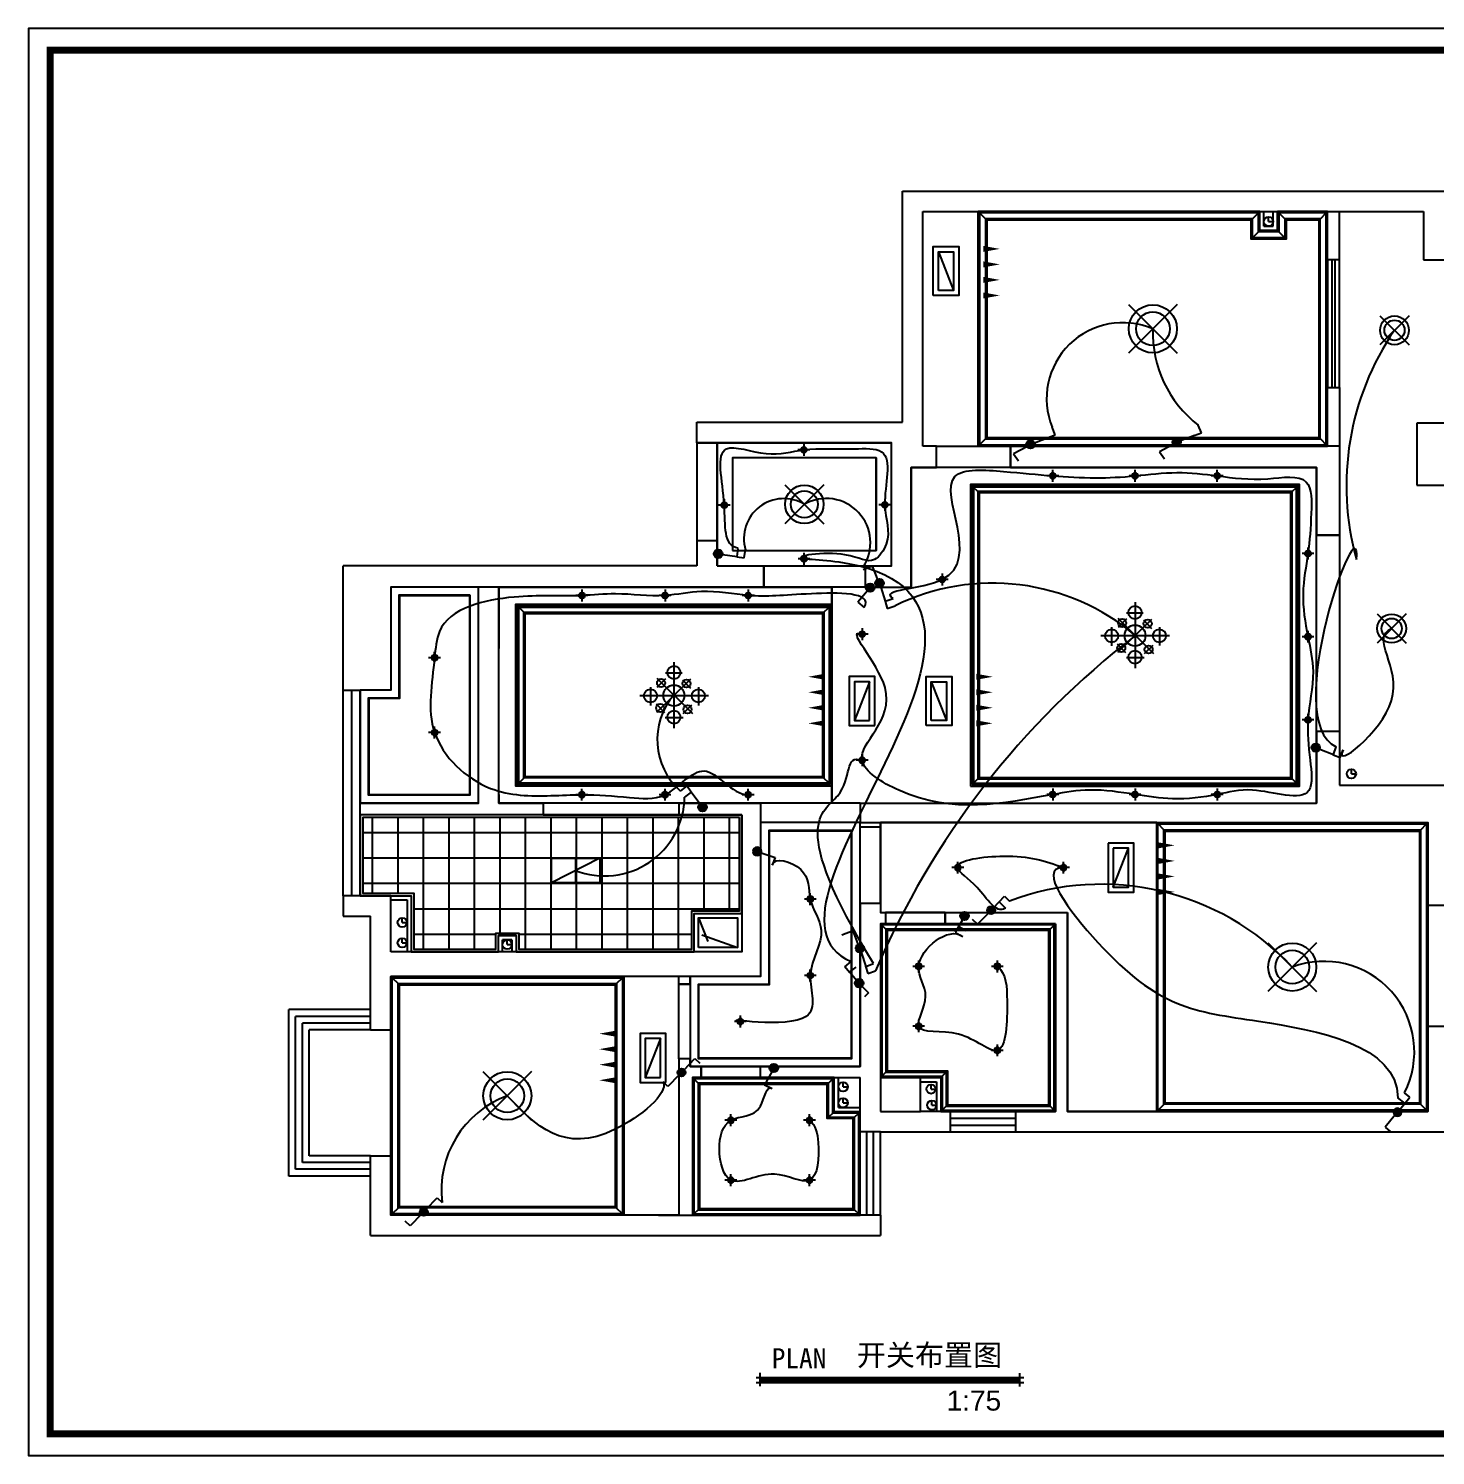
# Model space of a CAD drawing. Header units: millimetres. Extents: x -1705246 to 222838, y -3231245 to 126310.
# Drawn here: x 4027 to 20579, y -45987 to -29196 of the extents above; entities that cross this region are included whole.
import ezdxf

# ---------------------------------------------------------------- set-up
doc = ezdxf.new("R2010")
doc.units = ezdxf.units.MM
for name, color, linetype in [('2', 2, 'Continuous'), ('250', 250, 'Continuous'), ('5', 5, 'Continuous'), ('IFF_FURN', 30, 'Continuous'), ('LIGHT', 2, 'Continuous'), ('中', 33, 'Continuous'), ('天花', 2, 'Continuous'), ('家具内线', 8, 'Continuous'), ('家具外线', 1, 'Continuous')]:
    doc.layers.add(name, color=color, linetype=linetype)
doc.layers.add('灯具', color=61, linetype='Continuous', lineweight=25)
doc.styles.get("Standard").update_dxf_attribs({"font": ''})
doc.styles.get('Standard').set_extended_font_data('SimSun')

# ---------------------------------------------------------------- blocks, each defined once
blk = doc.blocks.new('A$C54AD448D')
blk.add_lwpolyline([(-240, 15583), (-22136, 15583), (-22136, 240), (-240, 240)], close=True)
at = {"layer": 'IFF_FURN'}
blk.add_lwpolyline([(0, 15823), (-22376, 15823), (-22376, 0), (0, 0)], close=True, dxfattribs=at)
at = {"layer": 'IFF_FURN', "color": 8, "const_width": 79.9}
blk.add_lwpolyline([(-22136, 15583), (-22136, 240), (-240, 240), (-240, 15583), (-22136, 15583)], dxfattribs=at)
blk = doc.blocks.new('A$C650D4CB0')
at = {"layer": '灯具', "color": 4}
for points in [[(44, 500, 0, 0, 0), (44, 0, 0, 88.5, 0), (44, 243, 88.5, 88.5, 0)], [(273, 500, 0, 0, 0), (273, 0, 0, 88.5, 0), (273, 243, 88.5, 88.5, 0)], [(501, 500, 0, 0, 0), (501, 0, 0, 88.5, 0), (501, 243, 88.5, 88.5, 0)], [(729, 500, 0, 0, 0), (729, 0, 0, 88.5, 0), (729, 243, 88.5, 88.5, 0)]]:
    blk.add_lwpolyline(points, format="xyseb", dxfattribs=at)
blk = doc.blocks.new('gb')
at = {"layer": '250', "color": 1}
blk.add_line((-133691, -772030), (-133841, -772410), dxfattribs=at)
for points in [[(-133641, -772460), (-133641, -771980), (-133891, -771980), (-133891, -772460)], [(-133691, -772410), (-133691, -772030), (-133841, -772030), (-133841, -772410)]]:
    blk.add_lwpolyline(points, close=True, dxfattribs=at)
blk = doc.blocks.new('efd')
at = {"layer": '家具内线'}
for p, q in [((-22696, -712304), (-22696, -712950)), ((-22864, -712460), (-22515, -712806)), ((-22779, -712408), (-22616, -712408)), ((-22926, -712548), (-22926, -712730)), ((-22534, -712472), (-22868, -712796)), ((-22780, -712468), (-22862, -712551)), ((-22613, -712477), (-22533, -712560)), ((-22455, -712548), (-22455, -712728)), ((-23030, -712631), (-22357, -712631)), ((-22871, -712711), (-22788, -712796)), ((-22604, -712807), (-22519, -712724)), ((-22781, -712846), (-22606, -712846))]:
    blk.add_line(p, q, dxfattribs=at)
at = {"layer": '家具外线'}
for centre, radius in [((-22696, -712405), 64.5), ((-22925, -712634), 64.5), ((-22822, -712508), 39.8), ((-22696, -712631), 103), ((-22572, -712514), 39.8), ((-22457, -712634), 64.5), ((-22831, -712753), 39.8), ((-22563, -712767), 39.8), ((-22696, -712843), 64.5)]:
    blk.add_circle(centre, radius, dxfattribs=at)
blk = doc.blocks.new('adsdw33434')
at = {"layer": '天花', "color": 1}
for p, q in [((-382, 382), (382, -382)), ((382, 382), (-382, -382))]:
    blk.add_line(p, q, dxfattribs=at)
for radius in [377, 264]:
    blk.add_circle((0, 0), radius, dxfattribs=at)
blk = doc.blocks.new('KHBB')
at = {"color": 1}
blk.add_circle((132665, -152294), 35, dxfattribs=at)
at = {"layer": 'LIGHT', "color": 1, "linetype": 'Continuous'}
for p, q in [((132765, -152294), (132565, -152294)), ((132665, -152194), (132665, -152394))]:
    blk.add_line(p, q, dxfattribs=at)
at = {"layer": 'LIGHT', "linetype": 'Continuous'}
blk.add_circle((132665, -152294), 50, dxfattribs=at)
blk = doc.blocks.new('A$C673F7280')
at = {"layer": '中', "linetype": 'Continuous'}
blk.add_hatch(color=256, dxfattribs=at).paths.add_polyline_path([(337, 50, 1), (237, 50, 1)])
for p, q in [((68, 270), (0, 200)), ((128, 207), (61, 136)), ((130, 207), (68, 270)), ((251, 84), (128, 207))]:
    blk.add_line(p, q, dxfattribs=at)
blk.add_circle((287, 50), 50, dxfattribs=at)
blk = doc.blocks.new('A$C6D176DAC')
at = {"layer": '中', "linetype": 'Continuous'}
blk.add_hatch(color=256, dxfattribs=at).paths.add_polyline_path([(267, 50, 1), (167, 50, 1)])
for p, q in [((74, 222), (0, 157)), ((185, 88), (74, 222))]:
    blk.add_line(p, q, dxfattribs=at)
blk.add_circle((217, 50), 50, dxfattribs=at)
blk = doc.blocks.new('A$C6AFD6C38')
at = {"layer": '中'}
blk.add_hatch(color=256, dxfattribs=at).paths.add_polyline_path([(170, 165, 1), (263, 165, 1)])
at = {"layer": '中', "linetype": 'Continuous'}
for p, q in [((247, 196), (376, 330)), ((376, 330), (433, 274)), ((58, 0), (0, 55)), ((189, 137), (58, 0))]:
    blk.add_line(p, q, dxfattribs=at)
at = {"layer": '中'}
blk.add_circle((217, 165), 46.6, dxfattribs=at)

msp = doc.modelspace()

# ---------------------------------------------------------------- hatches: boundary and pattern name
at = {"layer": '250'}
h = msp.add_hatch(dxfattribs=at)
h.set_pattern_fill('_USER', color=251, scale=300, style=0, double=1, pattern_type=0)
h.set_pattern_definition([(0, (10174.9, -39254.66), (0, 300), []), (90, (10174.9, -39254.66), (-300, 2e-14), [])])
h.paths.add_polyline_path([(12389.9, -38479.7), (11679.9, -38479.7), (10079.9, -38479.7), (7959.9, -38479.7), (7959.9, -39369.7), (8289.9, -39369.7), (8559.9, -39369.7), (8559.9, -40029.7), (9319.9, -40029.7), (9524.9, -40029.7), (9524.9, -39839.7), (9794.9, -39839.7), (9794.9, -40029.7), (11829.9, -40029.7), (11829.9, -39579.7), (12389.9, -39579.7)])
at = {"layer": '中', "linetype": 'Continuous'}
for points in [[(15795.1, -34135, 1), (15835.9, -34043.6, 1)], [(17514.9, -34109.7, 1), (17555.6, -34018.3, 1)], [(13748.6, -40428.6, 1), (13848.6, -40428.6, 1)]]:
    msp.add_hatch(color=256, dxfattribs=at).paths.add_polyline_path(points)

# ---------------------------------------------------------------- linework, layer by layer
for p, q in [((13727.6, -39815.2), (13594.9, -39863.1)), ((13824.4, -40062.8), (13727.6, -39815.2))]:
    msp.add_line(p, q)
at = {"layer": '250', "color": 0}
for p, q in [((14309.9, -33829.7), (14309.9, -31109.7)), ((14309.9, -31109.7), (20999.9, -31109.7)), ((14549.9, -34109.7), (14549.9, -31349.7)), ((14549.9, -31349.7), (20439.9, -31349.7)), ((19309.9, -31919.7), (19309.9, -31349.7)), ((19449.9, -31919.7), (19449.9, -31349.7)), ((20439.9, -31349.7), (20439.9, -31919.7)), ((18616.5, -31468.5), (18616.5, -31413.5)), ((18616.5, -31468.5), (18616.5, -31413.5)), ((18616.5, -31468.5), (18671.5, -31468.5)), ((18616.5, -31468.5), (18671.5, -31468.5)), ((20439.9, -31919.7), (20779.9, -31919.7)), ((19309.9, -34109.7), (19309.9, -33419.9)), ((19449.9, -33419.9), (19449.9, -35159.7)), ((11889.9, -33829.7), (14309.9, -33829.7)), ((11889.9, -34069.7), (11889.9, -33829.7)), ((20779.9, -33839.7), (20359.9, -33839.7)), ((20359.9, -33839.7), (20359.9, -34569.7)), ((11889.9, -34069.7), (12129.9, -34069.7)), ((12129.9, -34069.7), (14179.9, -34069.7)), ((14709.9, -34109.7), (14549.9, -34109.7)), ((14709.9, -34359.7), (14709.9, -34109.7)), ((15579.9, -34359.7), (15579.9, -34109.7)), ((19449.9, -34109.7), (19449.9, -35159.7)), ((14409.9, -34359.7), (14709.9, -34359.7)), ((19179.9, -34359.7), (19179.9, -35159.7)), ((20359.9, -34569.7), (20779.9, -34569.7)), ((11889.9, -35219.7), (12129.9, -35219.7)), ((11889.9, -35219.7), (11889.9, -35519.7)), ((12129.9, -35519.7), (12129.9, -35219.7)), ((19449.9, -35159.7), (19179.9, -35159.7)), ((7729.9, -36979.7), (7729.9, -35519.7)), ((11889.9, -35519.7), (7729.9, -35519.7)), ((12129.9, -35519.7), (12679.9, -35519.7)), ((8289.9, -35769.7), (8289.9, -36979.7)), ((7729.9, -36979.7), (7929.9, -36979.7)), ((8289.9, -36979.7), (7929.9, -36979.7)), ((19449.9, -37469.7), (19179.9, -37469.7)), ((19179.9, -37469.7), (19179.9, -38309.7)), ((19449.9, -37469.7), (19449.9, -38099.7)), ((19589.9, -37964.7), (19589.9, -37909.7)), ((19449.9, -38099.7), (20779.9, -38099.7)), ((19589.9, -37964.7), (19644.9, -37964.7)), ((20489.9, -39509.7), (20489.9, -38539.7)), ((7929.9, -39399.7), (7729.9, -39399.7)), ((7729.9, -39399.7), (7729.9, -39639.7)), ((8289.9, -39399.7), (7929.9, -39399.7)), ((8289.9, -40059.7), (8289.9, -39399.7)), ((8289.9, -39399.7), (8529.9, -39399.7)), ((8289.9, -39449.7), (8479.9, -39449.7)), ((8479.9, -39449.7), (8479.9, -40059.7)), ((8529.9, -39399.7), (8529.9, -40059.7)), ((20489.9, -39509.7), (20709.9, -39509.7)), ((7729.9, -39639.7), (8049.9, -39639.7)), ((8049.9, -40979.7), (8049.9, -39639.7)), ((8424.9, -39714.7), (8424.9, -39659.7)), ((8424.9, -39714.7), (8479.9, -39714.7)), ((8424.9, -39954.7), (8424.9, -39899.7)), ((8424.9, -39954.7), (8479.9, -39954.7)), ((9554.9, -40059.7), (9554.9, -39869.7)), ((9319.9, -40059.7), (8289.9, -40059.7)), ((8289.9, -40979.7), (8289.9, -40349.7)), ((20489.9, -41939.7), (20489.9, -40939.7)), ((20709.9, -40939.7), (20489.9, -40939.7)), ((8049.9, -40979.7), (8289.9, -40979.7)), ((8049.9, -43399.7), (8049.9, -42459.7)), ((8049.9, -42459.7), (8289.9, -42459.7)), ((8289.9, -43159.7), (8289.9, -42459.7)), ((11679.9, -43159.7), (8289.9, -43159.7)), ((11439.9, -43159.7), (13809.9, -43159.7)), ((14049.9, -43159.7), (13809.9, -43159.7)), ((14049.9, -43159.7), (14049.9, -43399.7)), ((8049.9, -43399.7), (14049.9, -43399.7))]:
    msp.add_line(p, q, dxfattribs=at)
at = {"layer": '250', "color": 2}
for p, q in [((15199.9, -34109.7), (15199.9, -31349.7)), ((19449.9, -31919.7), (19309.9, -31919.7)), ((19359.9, -31919.7), (19359.9, -33419.9)), ((19399.9, -33419.9), (19399.9, -31919.7)), ((7729.9, -39399.7), (7729.9, -36979.7)), ((7929.9, -39399.7), (7929.9, -36979.7)), ((8049.9, -40739.7), (7089.9, -40739.7)), ((7089.9, -42699.7), (7089.9, -40739.7)), ((8049.9, -40819.7), (7169.9, -40819.7)), ((7169.9, -42619.7), (7169.9, -40819.7)), ((8049.9, -40899.7), (7249.9, -40899.7)), ((7249.9, -42539.7), (7249.9, -40899.7)), ((8049.9, -40979.7), (7329.9, -40979.7)), ((7329.9, -42459.7), (7329.9, -40979.7)), ((8049.9, -42459.7), (7329.9, -42459.7)), ((8049.9, -42619.7), (7169.9, -42619.7)), ((8049.9, -42539.7), (7249.9, -42539.7)), ((8049.9, -42699.7), (7089.9, -42699.7))]:
    msp.add_line(p, q, dxfattribs=at)
at = {"layer": '250', "color": 251}
for p, q in [((15299.9, -31449.7), (15199.9, -31349.7)), ((18411.5, -31449.7), (18511.5, -31349.7)), ((18821.5, -31449.7), (18721.5, -31349.7)), ((19209.9, -31449.7), (19309.9, -31349.7)), ((18511.5, -31573.5), (18411.5, -31673.5)), ((18721.5, -31573.5), (18821.5, -31673.5)), ((14179.9, -35519.7), (14179.9, -34069.7)), ((15199.9, -34109.7), (15299.9, -34009.7)), ((19209.9, -34009.7), (19309.9, -34109.7)), ((13999.9, -34249.7), (13999.9, -35339.7)), ((19449.9, -34109.7), (15579.9, -34109.7)), ((14409.9, -35769.7), (14409.9, -34359.7)), ((14409.9, -35769.7), (14409.9, -34359.7)), ((15579.9, -34359.7), (19179.9, -34359.7)), ((15209.9, -34659.7), (15129.9, -34579.7)), ((18879.9, -34659.7), (18959.9, -34579.7)), ((12679.9, -35519.7), (12679.9, -35769.7)), ((13869.9, -35519.7), (13869.9, -35769.7)), ((13869.9, -35519.7), (14179.9, -35519.7)), ((9559.9, -35769.7), (8289.9, -35769.7)), ((9319.9, -38209.7), (9319.9, -35769.7)), ((12679.9, -35769.7), (9559.9, -35769.7)), ((9559.9, -35769.7), (9559.9, -36489.7)), ((13479.9, -38309.7), (13479.9, -35769.7)), ((13869.9, -35769.7), (14409.9, -35769.7)), ((9759.9, -38109.7), (9759.9, -35969.7)), ((9759.9, -35969.7), (13479.9, -35969.7)), ((9869.9, -36079.7), (9789.9, -35999.7)), ((13369.9, -36079.7), (13449.9, -35999.7)), ((13479.9, -38109.7), (9759.9, -38109.7)), ((9794.9, -38074.7), (9789.9, -38079.7)), ((9869.9, -37999.7), (9794.9, -38074.7)), ((13369.9, -37999.7), (13449.9, -38079.7)), ((15209.9, -38009.7), (15129.9, -38089.7)), ((18879.9, -38009.7), (18959.9, -38089.7)), ((9559.9, -38209.7), (9559.9, -38309.7)), ((9319.9, -38309.7), (7929.9, -38309.7)), ((9559.9, -38309.7), (10079.9, -38309.7)), ((10079.9, -38309.7), (10079.9, -38449.7)), ((11679.9, -38309.7), (11679.9, -38449.7)), ((11679.9, -38309.7), (12639.9, -38309.7)), ((12639.9, -38309.7), (12639.9, -40349.7)), ((13809.9, -38309.7), (12639.9, -38309.7)), ((13809.9, -38309.7), (19179.9, -38309.7)), ((13809.9, -38309.7), (13809.9, -38539.7)), ((10079.9, -38449.7), (7929.9, -38449.7)), ((10079.9, -38449.7), (11679.9, -38449.7)), ((11679.9, -38449.7), (12419.9, -38449.7)), ((12419.9, -38449.7), (12419.9, -40059.7)), ((13809.9, -38539.7), (12639.9, -38539.7)), ((13809.9, -38539.7), (20489.9, -38539.7)), ((13809.9, -38589.7), (13809.9, -38539.7)), ((13809.9, -38589.7), (14049.9, -38589.7)), ((13809.9, -39489.7), (13809.9, -38589.7)), ((14049.9, -38589.7), (14049.9, -38539.7)), ((14049.9, -39489.7), (14049.9, -38589.7)), ((17299.9, -41939.7), (17299.9, -38539.7)), ((17399.9, -38639.7), (17299.9, -38539.7)), ((20389.9, -38639.7), (20489.9, -38539.7)), ((11859.9, -40059.7), (11859.9, -39609.7)), ((11859.9, -39609.7), (12419.9, -39609.7)), ((13809.9, -39489.7), (14049.9, -39489.7)), ((13809.9, -39489.7), (13809.9, -41409.7)), ((14049.9, -39489.7), (14049.9, -39599.7)), ((14049.9, -39599.7), (14109.9, -39599.7)), ((14109.9, -39599.7), (14109.9, -39729.7)), ((14809.9, -39599.7), (15429.9, -39599.7)), ((14809.9, -39599.7), (14809.9, -39729.7)), ((15429.9, -39599.7), (16249.9, -39599.7)), ((16249.9, -39599.7), (16249.9, -41939.7)), ((20489.9, -39509.7), (20489.9, -40939.7)), ((11909.9, -39659.7), (12019.5, -39939.8)), ((14049.9, -39729.7), (14049.9, -41939.7)), ((14049.9, -39729.7), (14109.9, -39729.7)), ((14129.9, -39809.7), (14049.9, -39729.7)), ((15429.9, -39729.7), (14809.9, -39729.7)), ((15429.9, -39729.7), (16109.9, -39729.7)), ((16029.9, -39809.7), (16109.9, -39729.7)), ((16109.9, -39729.7), (16109.9, -41939.7)), ((9764.9, -39869.7), (9554.9, -39869.7)), ((9714.9, -39919.7), (9604.9, -39919.7)), ((9604.9, -40059.7), (9604.9, -39919.7)), ((9659.9, -39974.7), (9659.9, -39919.7)), ((9714.9, -39919.7), (9714.9, -40059.7)), ((9764.9, -39869.7), (9764.9, -40059.7)), ((11949.9, -39859.7), (12369.9, -40009.7)), ((12419.9, -40059.7), (9319.9, -40059.7)), ((9659.9, -39974.7), (9714.9, -39974.7)), ((12639.9, -40349.7), (8289.9, -40349.7)), ((8289.9, -40349.7), (8389.9, -40449.7)), ((10929.9, -40449.7), (11029.9, -40349.7)), ((11029.9, -40349.7), (11029.9, -43159.7)), ((11679.9, -40439.7), (11679.9, -40349.7)), ((11809.9, -40439.7), (11679.9, -40439.7)), ((11809.9, -40439.7), (11809.9, -40349.7)), ((8289.9, -42459.7), (8289.9, -40979.7)), ((11679.9, -41319.7), (11679.9, -43159.7)), ((11809.9, -41409.7), (11809.9, -41319.7)), ((11939.9, -41409.7), (11809.9, -41409.7)), ((11939.9, -41539.7), (11939.9, -41409.7)), ((13809.9, -41409.7), (12639.9, -41409.7)), ((12639.9, -41539.7), (12639.9, -41409.7)), ((14129.9, -41459.7), (14049.9, -41539.7)), ((14759.9, -41539.7), (14839.9, -41459.7)), ((11939.9, -41539.7), (11839.9, -41539.7)), ((11839.9, -41539.7), (11839.9, -43159.7)), ((11919.9, -41619.7), (11839.9, -41539.7)), ((12639.9, -41539.7), (13809.9, -41539.7)), ((13424.8, -41619.7), (13504.8, -41539.7)), ((13504.8, -41943.4), (13504.8, -41539.7)), ((13554.8, -41893.4), (13554.8, -41539.7)), ((13609.8, -41648.4), (13609.8, -41593.4)), ((13809.9, -42179.7), (13809.9, -41539.7)), ((14519.9, -41539.7), (14049.9, -41539.7)), ((14519.9, -41939.7), (14519.9, -41539.7)), ((14519.9, -41539.7), (14759.9, -41539.7)), ((14519.9, -41589.7), (14709.9, -41589.7)), ((14644.9, -41674.7), (14644.9, -41619.7)), ((14709.9, -41589.7), (14709.9, -41939.7)), ((14759.9, -41539.7), (14759.9, -41939.7)), ((13609.8, -41648.4), (13664.8, -41648.4)), ((13609.8, -41838.4), (13609.8, -41783.4)), ((14644.9, -41674.7), (14699.9, -41674.7)), ((13504.8, -41943.4), (13424.8, -42023.4)), ((13504.8, -41943.4), (13809.9, -41943.4)), ((13554.8, -41893.4), (13809.9, -41893.4)), ((13609.8, -41838.4), (13664.8, -41838.4)), ((13729.9, -42023.4), (13809.9, -41943.4)), ((14049.9, -41939.7), (14519.9, -41939.7)), ((14869.9, -41939.7), (14519.9, -41939.7)), ((14654.9, -41864.7), (14654.9, -41809.7)), ((14654.9, -41864.7), (14709.9, -41864.7)), ((14839.9, -41859.7), (14759.9, -41939.7)), ((14869.9, -41939.7), (14869.9, -42179.7)), ((14869.9, -41939.7), (15639.9, -41939.7)), ((16109.9, -41939.7), (15639.9, -41939.7)), ((15639.9, -41939.7), (15639.9, -42179.7)), ((16029.9, -41859.7), (16109.9, -41939.7)), ((16249.9, -41939.7), (20489.9, -41939.7)), ((17399.9, -41839.7), (17299.9, -41939.7)), ((20389.9, -41839.7), (20489.9, -41939.7)), ((14869.9, -42019.7), (15639.9, -42019.7)), ((14869.9, -42099.7), (15639.9, -42099.7)), ((13809.9, -43159.7), (13809.9, -42179.7)), ((14049.9, -42179.7), (13809.9, -42179.7)), ((13889.9, -43159.7), (13889.9, -42179.7)), ((13969.9, -43159.7), (13969.9, -42179.7)), ((14049.9, -43159.7), (14049.9, -42179.7)), ((14049.9, -42179.7), (14869.9, -42179.7)), ((14869.9, -42179.7), (15639.9, -42179.7)), ((15639.9, -42179.7), (20979.9, -42179.7)), ((8389.9, -43059.7), (8289.9, -43159.7)), ((11029.9, -43159.7), (10929.9, -43059.7)), ((11919.9, -43079.7), (11839.9, -43159.7)), ((13729.9, -43079.7), (13809.9, -43159.7))]:
    msp.add_line(p, q, dxfattribs=at)
at = {"layer": '250', "color": 1}
for p, q in [((18511.5, -31573.5), (18511.5, -31349.7)), ((18561.5, -31523.5), (18561.5, -31349.7)), ((18671.5, -31523.5), (18671.5, -31349.7)), ((18721.5, -31573.5), (18721.5, -31349.7)), ((18561.5, -31523.5), (18671.5, -31523.5)), ((18511.5, -31573.5), (18721.5, -31573.5)), ((19309.9, -31919.7), (19309.9, -33419.9)), ((19449.9, -33419.9), (19449.9, -31919.7)), ((19309.9, -33419.9), (19449.9, -33419.9)), ((15861.7, -34070.2), (15614.6, -34201)), ((17581.5, -34044.9), (17334.4, -34175.7)), ((15614.6, -34201), (15673.6, -34283.5)), ((17334.4, -34175.7), (17393.4, -34258.2)), ((19179.9, -38309.7), (19179.9, -34359.7)), ((13958, -35522.1), (13844.8, -35566.4)), ((14054.9, -35769.7), (13958, -35522.1)), ((10749.1, -38958), (10179, -39249.6)), ((15445.7, -39474.2), (15519.6, -39546.2)), ((14970.8, -39762.2), (15057.4, -39809.7)), ((20217.8, -41843.1), (20137.8, -41778))]:
    msp.add_line(p, q, dxfattribs=at)
at = {"layer": '250', "color": 251}
for points in [[(19309.9, -33419.9), (19309.9, -31919.7), (19309.9, -31349.7), (18721.5, -31349.7), (18721.5, -31573.5), (18511.5, -31573.5), (18511.5, -31349.7), (15199.9, -31349.7), (15199.9, -34109.7), (15579.9, -34109.7), (19309.9, -34109.7)], [(19299.9, -33419.9), (19299.9, -31919.7), (19299.9, -31359.7), (18731.5, -31359.7), (18731.5, -31583.5), (18501.5, -31583.5), (18501.5, -31359.7), (15209.9, -31359.7), (15209.9, -34099.7), (15579.9, -34099.7), (19299.9, -34099.7)], [(19294.9, -33419.9), (19294.9, -31919.7), (19294.9, -31364.7), (18736.5, -31364.7), (18736.5, -31588.5), (18496.5, -31588.5), (18496.5, -31364.7), (15214.9, -31364.7), (15214.9, -34094.7), (15579.9, -34094.7), (19294.9, -34094.7)], [(19224.9, -33419.9), (19224.9, -31919.7), (19224.9, -31434.7), (18806.5, -31434.7), (18806.5, -31658.5), (18426.5, -31658.5), (18426.5, -31434.7), (15284.9, -31434.7), (15284.9, -34024.7), (15579.9, -34024.7), (19224.9, -34024.7)], [(19219.9, -33419.9), (19219.9, -31919.7), (19219.9, -31439.7), (18811.5, -31439.7), (18811.5, -31663.5), (18421.5, -31663.5), (18421.5, -31439.7), (15289.9, -31439.7), (15289.9, -34019.7), (15579.9, -34019.7), (19219.9, -34019.7)], [(19209.9, -33419.9), (19209.9, -31919.7), (19209.9, -31449.7), (18821.5, -31449.7), (18821.5, -31673.5), (18411.5, -31673.5), (18411.5, -31449.7), (15299.9, -31449.7), (15299.9, -34009.7), (15579.9, -34009.7), (19209.9, -34009.7)], [(11889.9, -34069.7), (11889.9, -35219.7), (12129.9, -35219.7), (12129.9, -34069.7)], [(12129.9, -35519.7), (14179.9, -35519.7), (14179.9, -34069.7), (12129.9, -34069.7)], [(12309.9, -35339.7), (13999.9, -35339.7), (13999.9, -34249.7), (12309.9, -34249.7)], [(14709.9, -34109.7), (15579.9, -34109.7), (15579.9, -34359.7), (14709.9, -34359.7)], [(15109.9, -38109.7), (18979.9, -38109.7), (18979.9, -34559.7), (15109.9, -34559.7)], [(15129.9, -38089.7), (18959.9, -38089.7), (18959.9, -34579.7), (15129.9, -34579.7)], [(15139.9, -38079.7), (18949.9, -38079.7), (18949.9, -34589.7), (15139.9, -34589.7)], [(15144.9, -38074.7), (18944.9, -38074.7), (18944.9, -34594.7), (15144.9, -34594.7)], [(15194.9, -38024.7), (18894.9, -38024.7), (18894.9, -34644.7), (15194.9, -34644.7)], [(15199.9, -38019.7), (18889.9, -38019.7), (18889.9, -34649.7), (15199.9, -34649.7)], [(15209.9, -38009.7), (18879.9, -38009.7), (18879.9, -34659.7), (15209.9, -34659.7)], [(19179.9, -37469.7), (19179.9, -35159.7), (19449.9, -35159.7), (19449.9, -37469.7)], [(13869.9, -35769.7), (12679.9, -35769.7), (12679.9, -35519.7), (13869.9, -35519.7)], [(9319.9, -35769.7), (8289.9, -35769.7), (8289.9, -36979.7), (7929.9, -36979.7), (7929.9, -38309.7), (9319.9, -38309.7), (9319.9, -38209.7)], [(9224.9, -35864.7), (8384.9, -35864.7), (8384.9, -37074.7), (8024.9, -37074.7), (8024.9, -38214.7), (9224.9, -38214.7)], [(9219.9, -35869.7), (8389.9, -35869.7), (8389.9, -37079.7), (8029.9, -37079.7), (8029.9, -38209.7), (9219.9, -38209.7)], [(9559.9, -35769.7), (13479.9, -35769.7), (13479.9, -38309.7), (9559.9, -38309.7)], [(13479.9, -38109.7), (9759.9, -38109.7), (9759.9, -35969.7), (13479.9, -35969.7)], [(13459.9, -38089.7), (9779.9, -38089.7), (9779.9, -35989.7), (13459.9, -35989.7)], [(13449.9, -38079.7), (9789.9, -38079.7), (9789.9, -35999.7), (13449.9, -35999.7)], [(13444.9, -38074.7), (9794.9, -38074.7), (9794.9, -36004.7), (13444.9, -36004.7)], [(13384.9, -38014.7), (9854.9, -38014.7), (9854.9, -36064.7), (13384.9, -36064.7)], [(13379.9, -38009.7), (9859.9, -38009.7), (9859.9, -36069.7), (13379.9, -36069.7)], [(13369.9, -37999.7), (9869.9, -37999.7), (9869.9, -36079.7), (13369.9, -36079.7)], [(12419.9, -38449.7), (11679.9, -38449.7), (10079.9, -38449.7), (7929.9, -38449.7), (7929.9, -39399.7), (8289.9, -39399.7), (8529.9, -39399.7), (8529.9, -40059.7), (9319.9, -40059.7), (9554.9, -40059.7), (9554.9, -39869.7), (9764.9, -39869.7), (9764.9, -40059.7), (11859.9, -40059.7), (11859.9, -39609.7), (12419.9, -39609.7)], [(12389.9, -38479.7), (11679.9, -38479.7), (10079.9, -38479.7), (7959.9, -38479.7), (7959.9, -39369.7), (8289.9, -39369.7), (8559.9, -39369.7), (8559.9, -40029.7), (9319.9, -40029.7), (9524.9, -40029.7), (9524.9, -39839.7), (9794.9, -39839.7), (9794.9, -40029.7), (11829.9, -40029.7), (11829.9, -39579.7), (12389.9, -39579.7)], [(13809.9, -39489.7), (13809.9, -38589.7), (13809.9, -38539.7), (12639.9, -38539.7), (12639.9, -40349.7), (11809.9, -40349.7), (11809.9, -40439.7), (11809.9, -41319.7), (11809.9, -41409.7), (11939.9, -41409.7), (12639.9, -41409.7), (13809.9, -41409.7)], [(17299.9, -38539.7), (20489.9, -38539.7), (20489.9, -41939.7), (17299.9, -41939.7)], [(17309.9, -38549.7), (20479.9, -38549.7), (20479.9, -41929.7), (17309.9, -41929.7)], [(17314.9, -38554.7), (20474.9, -38554.7), (20474.9, -41924.7), (17314.9, -41924.7)], [(13714.9, -39489.7), (13714.9, -38634.7), (12734.9, -38634.7), (12734.9, -40444.7), (11904.9, -40444.7), (11904.9, -41314.7), (11939.9, -41314.7), (12639.9, -41314.7), (13714.9, -41314.7)], [(13709.9, -39489.7), (13709.9, -38639.7), (12739.9, -38639.7), (12739.9, -40449.7), (11909.9, -40449.7), (11909.9, -41309.7), (11939.9, -41309.7), (12639.9, -41309.7), (13709.9, -41309.7)], [(17384.9, -38624.7), (20404.9, -38624.7), (20404.9, -41854.7), (17384.9, -41854.7)], [(17389.9, -38629.7), (20399.9, -38629.7), (20399.9, -41849.7), (17389.9, -41849.7)], [(17399.9, -38639.7), (20389.9, -38639.7), (20389.9, -41839.7), (17399.9, -41839.7)], [(11859.9, -40059.7), (11859.9, -39609.7), (12419.9, -39609.7), (12419.9, -40059.7)], [(14109.9, -39729.7), (14809.9, -39729.7), (14809.9, -39599.7), (14109.9, -39599.7)], [(11909.9, -40009.7), (11909.9, -39659.7), (12369.9, -39659.7), (12369.9, -40009.7)], [(16109.9, -39729.7), (15429.9, -39729.7), (14809.9, -39729.7), (14109.9, -39729.7), (14049.9, -39729.7), (14049.9, -41539.7), (14519.9, -41539.7), (14759.9, -41539.7), (14759.9, -41939.7), (14869.9, -41939.7), (15639.9, -41939.7), (16109.9, -41939.7)], [(16099.9, -39739.7), (15429.9, -39739.7), (14809.9, -39739.7), (14109.9, -39739.7), (14059.9, -39739.7), (14059.9, -41529.7), (14519.9, -41529.7), (14769.9, -41529.7), (14769.9, -41929.7), (14869.9, -41929.7), (15639.9, -41929.7), (16099.9, -41929.7)], [(16094.9, -39744.7), (15429.9, -39744.7), (14809.9, -39744.7), (14109.9, -39744.7), (14064.9, -39744.7), (14064.9, -41524.7), (14519.9, -41524.7), (14774.9, -41524.7), (14774.9, -41924.7), (14869.9, -41924.7), (15639.9, -41924.7), (16094.9, -41924.7)], [(16044.9, -39794.7), (15429.9, -39794.7), (14809.9, -39794.7), (14114.9, -39794.7), (14114.9, -41474.7), (14519.9, -41474.7), (14824.9, -41474.7), (14824.9, -41874.7), (14869.9, -41874.7), (15639.9, -41874.7), (16044.9, -41874.7)], [(16039.9, -39799.7), (15429.9, -39799.7), (14809.9, -39799.7), (14119.9, -39799.7), (14119.9, -41469.7), (14519.9, -41469.7), (14829.9, -41469.7), (14829.9, -41869.7), (14869.9, -41869.7), (15639.9, -41869.7), (16039.9, -41869.7)], [(16029.9, -39809.7), (15429.9, -39809.7), (14809.9, -39809.7), (14129.9, -39809.7), (14129.9, -41459.7), (14519.9, -41459.7), (14839.9, -41459.7), (14839.9, -41859.7), (14869.9, -41859.7), (15639.9, -41859.7), (16029.9, -41859.7)], [(11029.9, -43159.7), (8289.9, -43159.7), (8289.9, -40349.7), (11029.9, -40349.7)], [(11019.9, -43149.7), (8299.9, -43149.7), (8299.9, -40359.7), (11019.9, -40359.7)], [(11014.9, -43144.7), (8304.9, -43144.7), (8304.9, -40364.7), (11014.9, -40364.7)], [(10944.9, -43074.7), (8374.9, -43074.7), (8374.9, -40434.7), (10944.9, -40434.7)], [(10939.9, -43069.7), (8379.9, -43069.7), (8379.9, -40439.7), (10939.9, -40439.7)], [(10929.9, -43059.7), (8389.9, -43059.7), (8389.9, -40449.7), (10929.9, -40449.7)], [(11809.9, -41319.7), (11679.9, -41319.7), (11679.9, -40439.7), (11809.9, -40439.7)], [(11939.9, -41539.7), (12639.9, -41539.7), (12639.9, -41409.7), (11939.9, -41409.7)], [(13809.9, -42179.7), (13809.9, -41943.4), (13504.8, -41943.4), (13504.8, -41539.7), (12639.9, -41539.7), (11939.9, -41539.7), (11839.9, -41539.7), (11839.9, -43159.7), (13809.9, -43159.7)], [(13799.9, -42179.7), (13799.9, -41953.4), (13494.8, -41953.4), (13494.8, -41549.7), (12639.9, -41549.7), (11939.9, -41549.7), (11849.9, -41549.7), (11849.9, -43149.7), (13799.9, -43149.7)], [(13794.9, -42179.7), (13794.9, -41958.4), (13489.8, -41958.4), (13489.8, -41554.7), (12639.9, -41554.7), (11939.9, -41554.7), (11854.9, -41554.7), (11854.9, -43144.7), (13794.9, -43144.7)], [(13744.9, -42179.7), (13744.9, -42008.4), (13439.8, -42008.4), (13439.8, -41604.7), (12639.9, -41604.7), (11939.9, -41604.7), (11904.9, -41604.7), (11904.9, -43094.7), (13744.9, -43094.7)], [(13739.9, -42179.7), (13739.9, -42013.4), (13434.8, -42013.4), (13434.8, -41609.7), (12639.9, -41609.7), (11939.9, -41609.7), (11909.9, -41609.7), (11909.9, -43089.7), (13739.9, -43089.7)], [(13729.9, -42179.7), (13729.9, -42023.4), (13424.8, -42023.4), (13424.8, -41619.7), (12639.9, -41619.7), (11939.9, -41619.7), (11919.9, -41619.7), (11919.9, -43079.7), (13729.9, -43079.7)]]:
    msp.add_lwpolyline(points, close=True, dxfattribs=at)
for points in [[(14409.9, -38309.7), (19179.9, -38309.7), (19179.9, -34359.7), (14409.9, -34359.7), (14409.9, -35769.7)], [(17299.9, -39599.7), (17299.9, -38539.7), (14049.9, -38539.7), (14049.9, -39599.7), (16249.9, -39599.7)], [(17299.9, -39599.7), (17299.9, -41939.7), (16249.9, -41939.7), (16249.9, -39599.7)]]:
    msp.add_lwpolyline(points, dxfattribs=at)
at = {"layer": '250', "color": 2, "const_width": 25}
msp.add_lwpolyline([(7829.9, -39399.7), (7829.9, -36979.7)], dxfattribs=at)
at = {"layer": '250', "color": 1}
msp.add_lwpolyline([(19644.9, -37964.7, -1), (19534.9, -37964.7, -1)], format="xyb", close=True, dxfattribs=at)
for points in [[(10179, -38958), (10462.8, -38958), (10462.8, -39249.6), (10179, -39249.6)], [(10465.4, -38958), (10749.1, -38958), (10749.1, -39249.6), (10465.4, -39249.6)]]:
    msp.add_lwpolyline(points, close=True, dxfattribs=at)
at = {"layer": '250', "color": 251}
for points in [[(13554.8, -41648.4, -1), (13664.8, -41648.4, -1)], [(14699.9, -41674.7, -1), (14589.9, -41674.7, -1)], [(13664.8, -41838.4, -1), (13554.8, -41838.4, -1)], [(14709.9, -41864.7, -1), (14599.9, -41864.7, -1)]]:
    msp.add_lwpolyline(points, format="xyb", close=True, dxfattribs=at)
at = {"layer": '250', "color": 0}
for centre in [(18616.5, -31468.5), (18616.5, -31468.5), (19589.9, -37964.7), (8424.9, -39714.7), (8424.9, -39954.7)]:
    msp.add_circle(centre, 55, dxfattribs=at)
at = {"layer": '250', "color": 251}
for centre in [(9659.9, -39974.7), (13609.8, -41648.4), (14644.9, -41674.7), (13609.8, -41838.4), (14654.9, -41864.7)]:
    msp.add_circle(centre, 55, dxfattribs=at)
at = {"layer": '250', "color": 1}
for centre, radius, start, end in [((16901.2, -33553.2), 896.3, 66.75622, 201.94575), ((18621.1, -32777.9), 1367, 177.97851, 232.53649), ((22767.3, -34574.6), 3235.5, 145.60989, 195.5813), ((12913.5, -35198.2), 470.2, 59.10919, 196.10762), ((13412.5, -35246.1), 519.8, 326.55857, 119.7025), ((15368.9, -38319.2), 2596.8, 49.58476, 116.17756), ((23050.3, -44143.5), 9845, 127.55721, 156.92553), ((12226.9, -37565.7), 803.2, 139.08955, 228.56688), ((10804.2, -38226.1), 941.7, 248.74671, 359.09977), ((16650.5, -42338.2), 3072.7, 43.07596, 110.63363), ((19267.4, -41236.6), 1064.3, 332.95304, 110.48673), ((10064.9, -42863.7), 1180.7, 110.05873, 187.19813)]:
    msp.add_arc(centre, radius, start, end, dxfattribs=at)
for points, start_tangent, end_tangent in [([(12374.4, -35312.6), (12212.3, -34804.4), (12238.5, -34142), (12704.6, -34197.2), (13149.1, -34154.2), (13746.4, -34141.1), (14062.6, -34175.7), (14101.8, -34801.8), (14118.7, -35261.9), (13979.2, -35444.8), (13632.5, -35388.2), (13150.3, -35436.9)], (-0.9856089, 0.1690418), (0.9729071, -0.2311963)), ([(14199.5, -35903.3), (14776.1, -35679.6), (14925.9, -34468.9), (15499.2, -34407.9), (16077.4, -34459.7), (16578.7, -34482.9), (17044.9, -34459.7), (17538.3, -34421.2), (18012.4, -34459.7), (18607.8, -34493.1), (19060, -34532.2), (19118, -34898.1), (19079.9, -35374.2), (19021.6, -35842.8), (19079.9, -36352.7), (19138.9, -36761.7), (19079.9, -37331.2), (19105.5, -37806.8), (19089.5, -38163.4), (18427.6, -38158), (18012.4, -38209.7), (17486.1, -38259.4), (17044.9, -38209.7), (16515, -38156.9), (16077.4, -38209.7), (14266.8, -38159.4), (13835, -37806.8), (14103.7, -36950.2), (13835, -36321.8)], (-0.8299283, 0.5578701), (0.9408923, -0.338706)), ([(19650.8, -35443.7), (19412.6, -37648.7)], (0.0699042, 0.9975537), (0.9137069, -0.4063739)), ([(13150.3, -35436.9), (13559.9, -35472.6), (13704.3, -40174.4)], (-0.9979932, 0.0633211), (0.9199677, -0.3919943)), ([(13859.8, -36008), (13240.7, -35847.2), (12493.9, -35868), (11946.2, -35821.6), (11515.9, -35868), (10932.4, -35848.8), (10537.9, -35868), (9741.4, -35886.4), (8861.6, -36292.4), (8804.9, -36599.7), (8804.9, -37479.7), (9462.1, -38136.8), (10172.6, -38222.6), (10537.9, -38211.3), (11098.9, -38244.5), (11515.9, -38211.3), (11974.6, -37932), (12493.9, -38211.3)], (0.5154666, 0.8569097), (1, 0)), ([(19493.7, -37684.8), (20062.3, -37104.2), (20064.1, -36256.1)], (-0.4374477, -0.8992438), (0.925085, 0.3797601)), ([(12776.5, -39042.5), (13111.3, -39090.8), (13224.9, -39439.7), (13353.6, -39806), (13224.9, -40339.7), (13177, -40820.7), (12402.1, -40879.7)], (0.1696658, 0.9855017), (0.9801044, -0.1984828)), ([(15519.6, -39546.2), (15186, -39302.8), (14959.9, -39069.7), (15498.8, -38934.5), (16204.2, -39069.7)], (-0.8499574, -0.5268514), (0.9362585, -0.3513119)), ([(16204.2, -39069.7), (16607.7, -39951), (18497.6, -40877), (20137.8, -41778)], (-1, 0), (0, -1)), ([(15425.7, -40232), (15539.7, -40638.8), (15425.7, -41219.7), (14970, -41030.6), (14500.2, -40936.4), (14581.2, -40585.1), (14500.2, -40232), (15018.6, -39879.3)], (0.7533259, -0.6576474), (0.7926198, -0.6097162)), ([(13215.7, -42042), (13318.6, -42305.5), (13215.7, -42746.4), (12801.6, -42676.1), (12290.2, -42746.4), (12155.2, -42385.4), (12290.2, -42042), (12636.9, -41877.6), (12775.5, -41669.3)], (0.7568147, -0.6536295), (0.8155382, -0.5787032))]:
    msp.add_spline(points, degree=3, dxfattribs=dict(at, start_tangent=start_tangent, end_tangent=end_tangent))
for points, knots in [([(13969.1, -40199.5), (12950.7, -38539.7), (13809.9, -38309.7), (13626.1, -37726.1), (13835, -37806.8)], [208.1390578, 208.1390578, 208.1390578, 208.1390578, 872.2507003, 1543.9735702, 1543.9735702, 1543.9735702, 1543.9735702]), ([(11492, -41590.4), (11564.2, -41725.6), (10476.1, -42610.3), (9990.3, -42101.1), (9659.9, -41754.7)], [167.3132469, 167.3132469, 167.3132469, 167.3132469, 792.396434, 2122.1699543, 2122.1699543, 2122.1699543, 2122.1699543])]:
    msp.add_open_spline(points, degree=3, knots=knots, dxfattribs=at)
at = {"layer": '5', "color": 44}
for p, q in [((15738.2, -45074.2), (12587.2, -45074.2)), ((15738.2, -45133.2), (12587.2, -45133.2)), ((12636.4, -45172.5), (12636.4, -45015.3)), ((15689, -45093.9), (12636.4, -45093.9)), ((15689, -45113.5), (12636.4, -45113.5)), ((15689, -45173.9), (15689, -45016.8))]:
    msp.add_line(p, q, dxfattribs=at)
at = {"layer": '中', "linetype": 'Continuous'}
for p, q in [((16105.5, -33978.7), (16069.8, -33888.2)), ((17825.3, -33953.4), (17789.6, -33862.9)), ((15861.7, -34070.2), (16024, -34008.2)), ((16022.8, -34009.1), (16105.5, -33978.7)), ((17581.5, -34044.9), (17743.8, -33982.9)), ((17742.6, -33983.8), (17825.3, -33953.4)), ((13629.3, -40236.4), (13704.3, -40174.4)), ((13687.1, -40302.9), (13629.3, -40236.4)), ((13686.4, -40301.6), (13763.6, -40240.4)), ((13798.6, -40434.2), (13686.4, -40301.6)), ((13763.7, -40392.9), (13910.7, -40541.2)), ((13910.7, -40541.2), (13861.9, -40588.5))]:
    msp.add_line(p, q, dxfattribs=at)
for centre in [(15815.5, -34089.3), (17535.3, -34064), (13798.6, -40428.6)]:
    msp.add_circle(centre, 50, dxfattribs=at)

# ---------------------------------------------------------------- block references
at = {"color": 7, "linetype": 'ByBlock', "xscale": 1.061146067193476, "yscale": 1.06114606722258, "zscale": 1.061146067202521}
msp.add_blockref('A$C54AD448D', (27771.2, -45986.7), dxfattribs=at)
at = {"xscale": 0.6999999999534339, "yscale": 0.6999999999534339, "zscale": 0.7}
for p in [(-79716.6, 72451.8), (-80653.3, 71801.6), (-78763.9, 71804.2), (-79715.4, 71169.1), (-73785.8, 71231.8), (-73785.8, 70253.3), (-73785.8, 69274.8)]:
    msp.add_blockref('KHBB', p, dxfattribs=at)
at = {"xscale": -0.6999999999534339, "yscale": 0.6999999999534339, "zscale": 0.7, "rotation": 180}
for p in [(-76788.3, -141065.6), (-80575.5, -149352.4), (-79650, -149352.4)]:
    msp.add_blockref('KHBB', p, dxfattribs=at)
for name, p, rotation in [('A$C673F7280', (12342.9, -35167.3), 216.3691248781575), ('A$C6D176DAC', (14014.2, -35982.2), 99.49907041386308), ('A$C673F7280', (14316.3, -35811.4), 152.3383342017854), ('A$C673F7280', (19416.1, -37500.1), 202.8013629079173), ('A$C673F7280', (11665.3, -38365.9), 351.3542825967389), ('A$C6D176DAC', (15164.2, -39821.9), 111.5301672619278), ('A$C673F7280', (14085.9, -40107.6), 152.3383342017854), ('A$C6D176DAC', (12921.1, -41611.9), 111.5301672619278)]:
    msp.add_blockref(name, p, dxfattribs=dict(rotation=rotation))
at = {"xscale": -1}
for name, p, rotation in [('A$C6D176DAC', (12630.7, -39099.3), 291.2659422648803), ('A$C6AFD6C38', (19992.7, -42182.6), 276.6151798822115)]:
    msp.add_blockref(name, p, dxfattribs=dict(at, rotation=rotation))
for p in [(15134.4, -39737), (11492, -41645.8), (8460.2, -43286)]:
    msp.add_blockref('A$C6AFD6C38', p)
at = {"layer": '250', "color": 1, "xscale": -1.200000000011642, "yscale": 1.200000000069849, "zscale": 1.2}
msp.add_blockref('gb', (-145697.9, 894613.7), dxfattribs=at)
at = {"layer": '250', "color": 251}
for name, p, xscale, yscale, zscale, rotation in [('KHBB', (-75820.8, -141065.6), -0.6999999999534339, 0.6999999999534339, 0.7, 180), ('KHBB', (-75820.8, -141065.6), -0.6999999999534339, 0.6999999999534339, 0.7, 180), ('KHBB', (-74853.3, -141065.6), -0.6999999999534339, 0.6999999999534339, 0.7, 180), ('KHBB', (-84060.8, -143205.6), -0.6999999999534339, 0.6999999999534339, 0.7, 180), ('A$C650D4CB0', (13200.3, -37407.1), -0.7999999999301508, 0.7999999999301508, 0.8, 270), ('A$C650D4CB0', (15370.8, -37407.1), 0.7999999999301508, 0.7999999999301508, 0.8, 90), ('KHBB', (-84060.8, -144085.6), -0.6999999999534339, 0.6999999999534339, 0.7, 180), ('KHBB', (-82327.8, -144817.3), -0.6999999999534339, 0.6999999999534339, 0.7, 180), ('KHBB', (-81349.8, -144817.3), -0.6999999999534339, 0.6999999999534339, 0.7, 180), ('KHBB', (-80371.8, -144817.3), -0.6999999999534339, 0.6999999999534339, 0.7, 180), ('gb', (-143639.7, -965733.8), 1.200000000011642, 1.199999999953434, 1.2, 180), ('A$C650D4CB0', (17512.1, -38772.5), -0.8000000000465661, 0.8000000000465661, 0.8, 90), ('KHBB', (-77905.8, -145675.6), -0.6999999999534339, 0.6999999999534339, 0.7, 180), ('KHBB', (-76661.5, -145675.6), -0.6999999999534339, 0.6999999999534339, 0.7, 180), ('KHBB', (-79640.8, -146045.6), -0.6999999999534339, 0.6999999999534339, 0.7, 180), ('KHBB', (-79640.8, -146945.6), -0.6999999999534339, 0.6999999999534339, 0.7, 180), ('KHBB', (-78365.5, -146838), -0.6999999999534339, 0.6999999999534339, 0.7, 180), ('KHBB', (-77440, -146838), -0.6999999999534339, 0.6999999999534339, 0.7, 180), ('KHBB', (-80463.6, -147485.6), -0.6999999999534339, 0.6999999999534339, 0.7, 180), ('KHBB', (-78365.5, -147542.4), -0.6999999999534339, 0.6999999999534339, 0.7, 180), ('A$C650D4CB0', (10741.2, -41606.9), -0.8000000000465661, 0.8000000000465661, 0.8, 270), ('KHBB', (-77440, -147825.7), -0.6999999999534339, 0.6999999999534339, 0.7, 180), ('KHBB', (-80575.5, -148648), -0.6999999999534339, 0.6999999999534339, 0.7, 180), ('KHBB', (-79650, -148648), -0.6999999999534339, 0.6999999999534339, 0.7, 180)]:
    msp.add_blockref(name, p, dxfattribs=dict(at, xscale=xscale, yscale=yscale, zscale=zscale, rotation=rotation))
for name, p, xscale, yscale, zscale in [('adsdw33434', (13154.9, -34794.7), 0.5999999999912689, 0.5999999999767169, 0.6000000000000001), ('KHBB', (-78089.6, 70926.4), 0.6999999999534339, 0.6999999999534339, 0.7), ('KHBB', (-82327.8, 70738), 0.6999999999534339, 0.6999999999534339, 0.7), ('KHBB', (-81349.8, 70738), 0.6999999999534339, 0.6999999999534339, 0.7), ('KHBB', (-80371.8, 70738), 0.6999999999534339, 0.6999999999534339, 0.7), ('efd', (44280.3, 818817.7), 1.200000000011642, 1.200000000069849, 1.2), ('KHBB', (-79030.6, 70284.2), 0.6999999999534339, 0.6999999999534339, 0.7), ('efd', (38855.3, 818112.7), 1.200000000011642, 1.200000000069849, 1.2), ('gb', (174352.1, 889554.3), 1.19999999999709, 1.200000000069849, 1.2), ('gb', (-145781, 889554.3), -1.200000000011642, 1.200000000069849, 1.2), ('KHBB', (-79030.6, 68799.2), 0.6999999999534339, 0.6999999999534339, 0.7), ('KHBB', (-76788.3, 68396.3), 0.6999999999534339, 0.6999999999534339, 0.7), ('KHBB', (-75820.8, 68396.3), 0.6999999999534339, 0.6999999999534339, 0.7), ('KHBB', (-75820.8, 68396.3), 0.6999999999534339, 0.6999999999534339, 0.7), ('KHBB', (-74853.3, 68396.3), 0.6999999999534339, 0.6999999999534339, 0.7), ('gb', (171893, 885354.5), 1.200000000011642, 1.199999999953434, 1.2)]:
    msp.add_blockref(name, p, dxfattribs=dict(at, xscale=xscale, yscale=yscale, zscale=zscale))
at = {"layer": '天花', "color": 3}
for p, xscale, yscale, zscale in [((17254.9, -32729.7), 0.75, 0.75, 0.75), ((20097.4, -32747.1), 0.4499999999970896, 0.4500000000698492, 0.45), ((20064.1, -36256.1), 0.4499999999970896, 0.4500000000698492, 0.45), ((18894.9, -40239.7), 0.75, 0.75, 0.75), ((9659.9, -41754.7), 0.75, 0.75, 0.75)]:
    msp.add_blockref('adsdw33434', p, dxfattribs=dict(at, xscale=xscale, yscale=yscale, zscale=zscale))
at = {"layer": '灯具', "color": 1, "xscale": 0.7999999999301508, "yscale": 0.7999999999301508, "zscale": 0.8, "rotation": 90}
msp.add_blockref('A$C650D4CB0', (15454, -32372.5), dxfattribs=at)

# ---------------------------------------------------------------- texts
at = {"layer": '2', "color": 44, "insert": (12771.7, -44724.9), "char_height": 235.71, "attachment_point": 1}
msp.add_mtext('{\\fSimSun|b0|i0|c134|p2;PLAN}', dxfattribs=at)
at = {"layer": '5', "color": 44, "attachment_point": 3}
for s, insert, char_height in [('{\\fSimSun|b0|i0|c134|p2;开关布置图}', (15481.6, -44680.3), 250.664), ('{\\fArial|b0|i0|c0|p32;1:75}', (15470.1, -45222.9), 235.71)]:
    msp.add_mtext(s, dxfattribs=dict(at, insert=insert, char_height=char_height))

doc.saveas('drawing.dxf')
